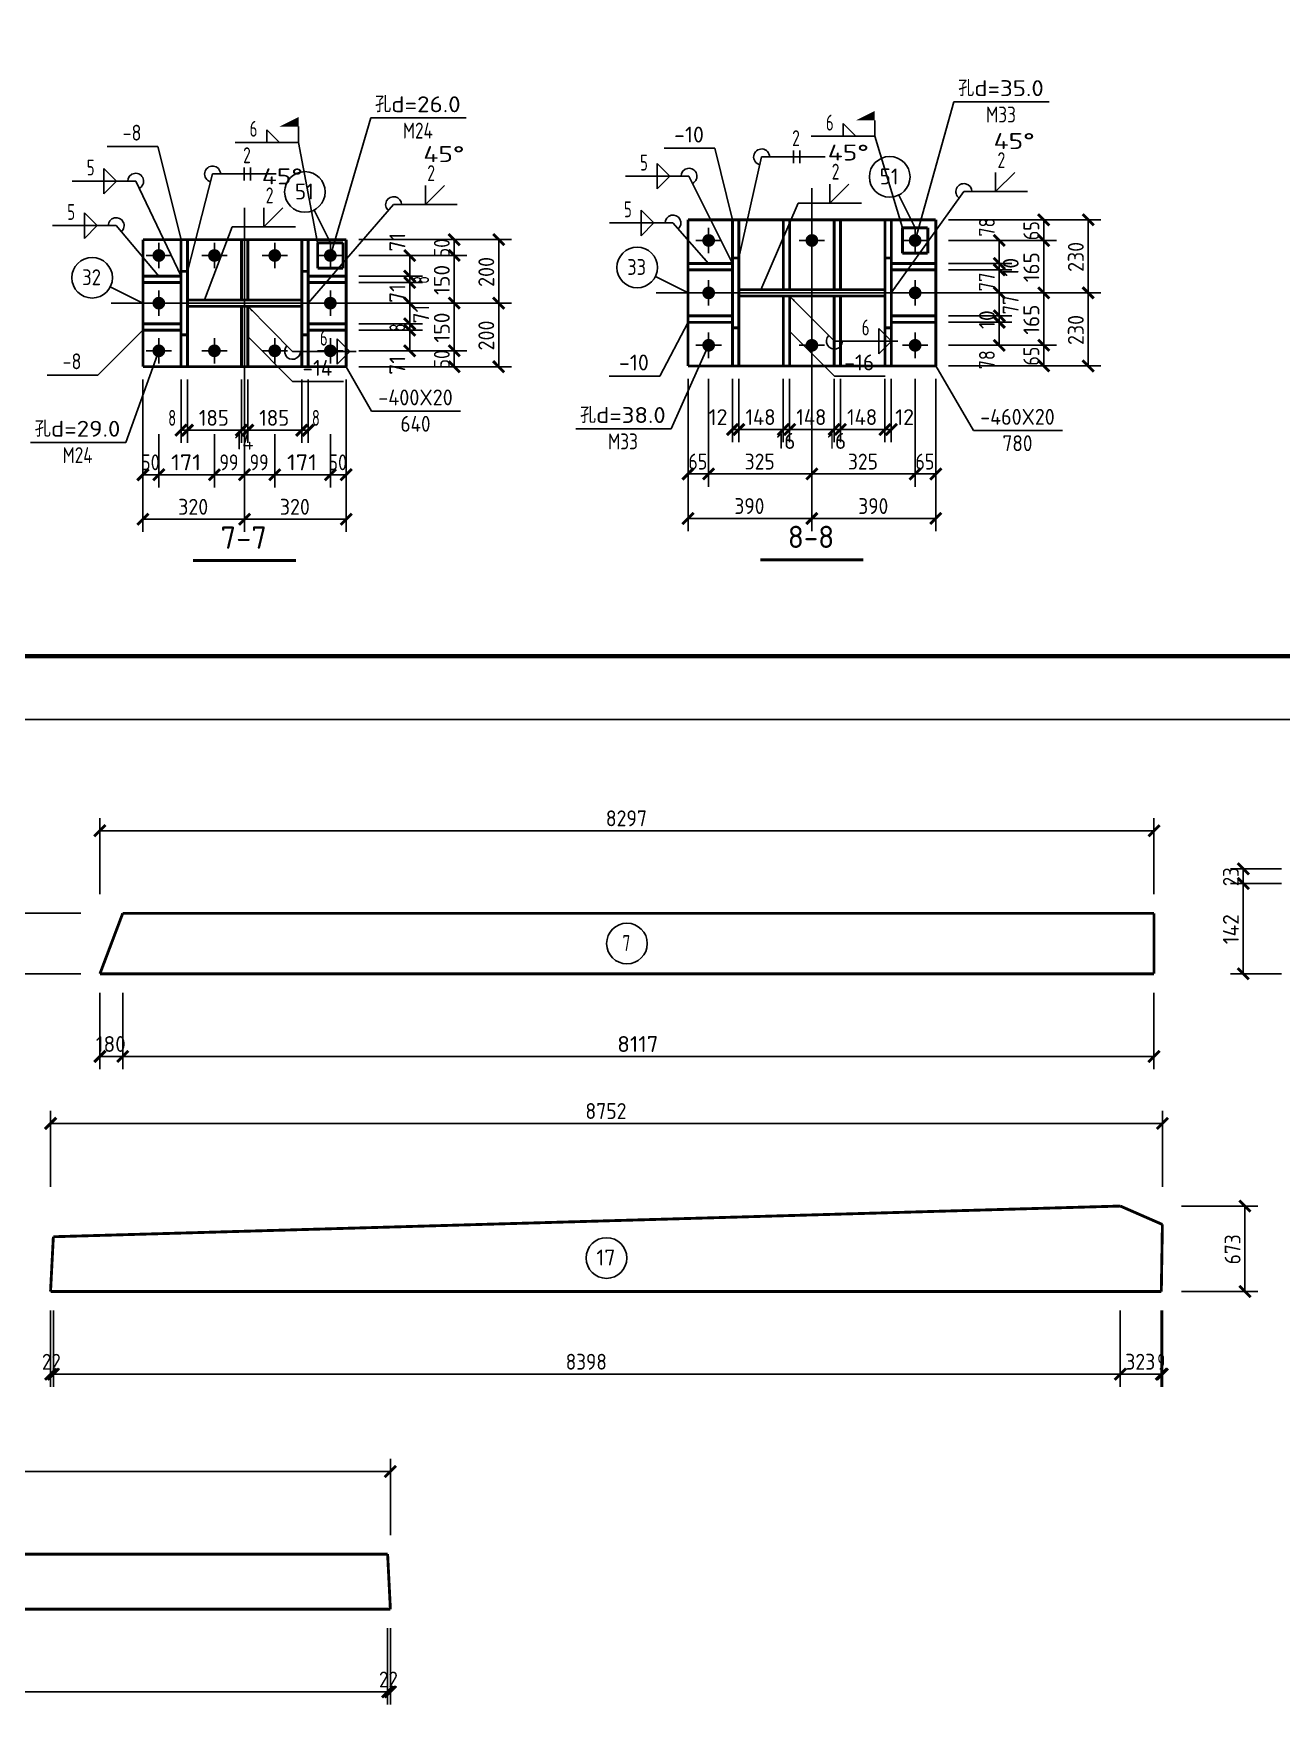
# Model space of a CAD drawing. Extents: x 14207793 to 14719554, y -1675802 to -1228715.
# Drawn here: x 14525326 to 14544975, y -1289793 to -1263494 of the extents above; entities that cross this region are included whole.
import ezdxf
from ezdxf.enums import TextEntityAlignment as Align

# ---------------------------------------------------------------- set-up
doc = ezdxf.new("R2010")
doc.units = 0
doc.header["$LTSCALE"] = 500
doc.header["$MEASUREMENT"] = 0
for name, color, linetype in [('10', 1, 'CONTINUOUS'), ('15', 3, 'CONTINUOUS'), ('20', 2, 'CONTINUOUS'), ('图框外框__细线', 253, 'CONTINUOUS'), ('尺寸标注', 253, 'CONTINUOUS'), ('焊缝标注', 253, 'CONTINUOUS'), ('编号标注', 253, 'CONTINUOUS'), ('螺栓孔标注', 7, 'CONTINUOUS'), ('钢板标注', 253, 'CONTINUOUS')]:
    doc.layers.add(name, color=color, linetype=linetype)
doc.styles.get("Standard").update_dxf_attribs({"font": 'SYSZ.shx', "width": 0.75, "bigfont": 'SYFS.shx'})

msp = doc.modelspace()

# ---------------------------------------------------------------- linework, layer by layer
at = {"layer": '10'}
for p, q in [((14537580.68, -1269226.87), (14537580.68, -1265926.87)), ((14528650.05, -1269238.51), (14528650.05, -1266238.51)), ((14535955.68, -1266951.87), (14535955.68, -1266551.87)), ((14537580.68, -1266951.87), (14537580.68, -1266551.87)), ((14539205.68, -1266951.87), (14539205.68, -1266551.87)), ((14527300.05, -1267188.51), (14527300.05, -1266788.51)), ((14528175.05, -1267188.51), (14528175.05, -1266788.51)), ((14529125.05, -1267188.51), (14529125.05, -1266788.51)), ((14530000.05, -1267188.51), (14530000.05, -1266788.51)), ((14535755.68, -1266751.87), (14536155.68, -1266751.87)), ((14537380.68, -1266751.87), (14537780.68, -1266751.87)), ((14539005.68, -1266751.87), (14539405.68, -1266751.87)), ((14527100.05, -1266988.51), (14527500.05, -1266988.51)), ((14527975.05, -1266988.51), (14528375.05, -1266988.51)), ((14528925.05, -1266988.51), (14529325.05, -1266988.51)), ((14529800.05, -1266988.51), (14530200.05, -1266988.51)), ((14527300.05, -1267938.51), (14527300.05, -1267538.51)), ((14530000.05, -1267938.51), (14530000.05, -1267538.51)), ((14535130.68, -1267576.87), (14540030.68, -1267576.87)), ((14535755.68, -1267576.87), (14536155.68, -1267576.87)), ((14535955.68, -1267776.87), (14535955.68, -1267376.87)), ((14539005.68, -1267576.87), (14539405.68, -1267576.87)), ((14539205.68, -1267776.87), (14539205.68, -1267376.87)), ((14526550.05, -1267738.51), (14530750.05, -1267738.51)), ((14527100.05, -1267738.51), (14527500.05, -1267738.51)), ((14529800.05, -1267738.51), (14530200.05, -1267738.51)), ((14527300.05, -1268688.51), (14527300.05, -1268288.51)), ((14528175.05, -1268688.51), (14528175.05, -1268288.51)), ((14529125.05, -1268688.51), (14529125.05, -1268288.51)), ((14530000.05, -1268688.51), (14530000.05, -1268288.51)), ((14535755.68, -1268401.87), (14536155.68, -1268401.87)), ((14535955.68, -1268601.87), (14535955.68, -1268201.87)), ((14537380.68, -1268401.87), (14537780.68, -1268401.87)), ((14537580.68, -1268601.87), (14537580.68, -1268201.87)), ((14539005.68, -1268401.87), (14539405.68, -1268401.87)), ((14539205.68, -1268601.87), (14539205.68, -1268201.87)), ((14527100.05, -1268488.51), (14527500.05, -1268488.51)), ((14527975.05, -1268488.51), (14528375.05, -1268488.51)), ((14528925.05, -1268488.51), (14529325.05, -1268488.51)), ((14529800.05, -1268488.51), (14530200.05, -1268488.51))]:
    msp.add_line(p, q, dxfattribs=at)
at = {"layer": '10', "const_width": 100}
for points in [[(14536005.68, -1266751.87, 1), (14535905.68, -1266751.87, 1), (14536005.68, -1266751.87, 1)], [(14537630.68, -1266751.87, 1), (14537530.68, -1266751.87, 1), (14537630.68, -1266751.87, 1)], [(14539255.68, -1266751.87, 1), (14539155.68, -1266751.87, 1), (14539255.68, -1266751.87, 1)], [(14527350.05, -1266988.51, 1), (14527250.05, -1266988.51, 1), (14527350.05, -1266988.51, 1)], [(14528225.05, -1266988.51, 1), (14528125.05, -1266988.51, 1), (14528225.05, -1266988.51, 1)], [(14529175.05, -1266988.51, 1), (14529075.05, -1266988.51, 1), (14529175.05, -1266988.51, 1)], [(14530050.05, -1266988.51, 1), (14529950.05, -1266988.51, 1), (14530050.05, -1266988.51, 1)], [(14536005.68, -1267576.87, 1), (14535905.68, -1267576.87, 1), (14536005.68, -1267576.87, 1)], [(14539255.68, -1267576.87, 1), (14539155.68, -1267576.87, 1), (14539255.68, -1267576.87, 1)], [(14527350.05, -1267738.51, 1), (14527250.05, -1267738.51, 1), (14527350.05, -1267738.51, 1)], [(14530050.05, -1267738.51, 1), (14529950.05, -1267738.51, 1), (14530050.05, -1267738.51, 1)], [(14527350.05, -1268488.51, 1), (14527250.05, -1268488.51, 1), (14527350.05, -1268488.51, 1)], [(14528225.05, -1268488.51, 1), (14528125.05, -1268488.51, 1), (14528225.05, -1268488.51, 1)], [(14529175.05, -1268488.51, 1), (14529075.05, -1268488.51, 1), (14529175.05, -1268488.51, 1)], [(14530050.05, -1268488.51, 1), (14529950.05, -1268488.51, 1), (14530050.05, -1268488.51, 1)], [(14536005.68, -1268401.87, 1), (14535905.68, -1268401.87, 1), (14536005.68, -1268401.87, 1)], [(14537630.68, -1268401.87, 1), (14537530.68, -1268401.87, 1), (14537630.68, -1268401.87, 1)], [(14539255.68, -1268401.87, 1), (14539155.68, -1268401.87, 1), (14539255.68, -1268401.87, 1)]]:
    msp.add_lwpolyline(points, format="xyb", dxfattribs=at)
at = {"layer": '10', "color": 3, "const_width": 45}
for points in [[(14536330.68, -1267026.87), (14536330.68, -1268126.87)], [(14536430.68, -1267026.87), (14536330.68, -1267026.87)], [(14536430.68, -1268126.87), (14536430.68, -1267026.87)], [(14538730.68, -1267026.87), (14538730.68, -1268126.87)], [(14538830.68, -1267026.87), (14538730.68, -1267026.87)], [(14538830.68, -1268126.87), (14538830.68, -1267026.87)], [(14527650.05, -1267238.51), (14527650.05, -1268238.51)], [(14527750.05, -1267238.51), (14527650.05, -1267238.51)], [(14527750.05, -1268238.51), (14527750.05, -1267238.51)], [(14529550.05, -1267238.51), (14529550.05, -1268238.51)], [(14529650.05, -1267238.51), (14529550.05, -1267238.51)], [(14529650.05, -1268238.51), (14529650.05, -1267238.51)], [(14536430.68, -1267526.87), (14538730.68, -1267526.87)], [(14536430.68, -1267626.87), (14538730.68, -1267626.87)], [(14527750.05, -1267688.51), (14529550.05, -1267688.51)], [(14527750.05, -1267788.51), (14529550.05, -1267788.51)], [(14536330.68, -1268126.87), (14536430.68, -1268126.87)], [(14538730.68, -1268126.87), (14538830.68, -1268126.87)], [(14527650.05, -1268238.51), (14527750.05, -1268238.51)], [(14529550.05, -1268238.51), (14529650.05, -1268238.51)]]:
    msp.add_lwpolyline(points, dxfattribs=at)
at = {"layer": '10', "const_width": 45}
for points in [[(14527840.05, -1271788.51), (14529460.05, -1271788.51)], [(14536770.68, -1271776.87), (14538390.67, -1271776.87)]]:
    msp.add_lwpolyline(points, dxfattribs=at)
at = {"layer": '15', "const_width": 45}
for points in [[(14526732.2, -1277340.88), (14526372.5, -1278292.88)], [(14542965.98, -1277340.88), (14526732.2, -1277340.88)], [(14542965.98, -1278292.88), (14542965.98, -1277340.88)], [(14526372.5, -1278292.88), (14542965.98, -1278292.88)], [(14542436.1, -1281947.45), (14525639.57, -1282430.56)], [(14543098.5, -1282237.25), (14542436.1, -1281947.45)], [(14543081.43, -1283292.88), (14543098.5, -1282237.25)], [(14525639.57, -1282430.56), (14525595.42, -1283292.88)], [(14525595.42, -1283292.88), (14543081.43, -1283292.88)], [(14530901.88, -1287424.88), (14516035.33, -1287424.88)], [(14530945.28, -1288292.88), (14530901.88, -1287424.88)], [(14516035.33, -1288292.88), (14530945.28, -1288292.88)]]:
    msp.add_lwpolyline(points, dxfattribs=at)
at = {"layer": '20', "const_width": 45}
for points in [[(14535630.68, -1266426.87), (14535630.68, -1268726.87)], [(14539530.68, -1266426.87), (14535630.68, -1266426.87)], [(14536330.68, -1266426.87), (14536330.68, -1267026.87)], [(14536430.68, -1266426.87), (14536330.68, -1266426.87)], [(14536430.68, -1267026.87), (14536430.68, -1266426.87)], [(14537130.68, -1266426.87), (14537130.68, -1267526.87)], [(14537230.68, -1266426.87), (14537130.68, -1266426.87)], [(14537230.68, -1267526.87), (14537230.68, -1266426.87)], [(14537930.68, -1266426.87), (14537930.68, -1267526.87)], [(14538030.68, -1266426.87), (14537930.68, -1266426.87)], [(14538030.68, -1267526.87), (14538030.68, -1266426.87)], [(14538730.68, -1266426.87), (14538730.68, -1267026.87)], [(14538830.68, -1266426.87), (14538730.68, -1266426.87)], [(14538830.68, -1267026.87), (14538830.68, -1266426.87)], [(14539005.68, -1266551.87), (14539005.68, -1266951.87)], [(14539405.68, -1266551.87), (14539005.68, -1266551.87)], [(14539405.68, -1266951.87), (14539405.68, -1266551.87)], [(14539530.68, -1268726.87), (14539530.68, -1266426.87)], [(14527050.05, -1266738.51), (14527050.05, -1268738.51)], [(14530250.05, -1266738.51), (14527050.05, -1266738.51)], [(14527650.05, -1266738.51), (14527650.05, -1267238.51)], [(14527750.05, -1266738.51), (14527650.05, -1266738.51)], [(14527750.05, -1267238.51), (14527750.05, -1266738.51)], [(14528600.05, -1266738.51), (14528600.05, -1267688.51)], [(14528700.05, -1266738.51), (14528600.05, -1266738.51)], [(14528700.05, -1267688.51), (14528700.05, -1266738.51)], [(14529550.05, -1266738.51), (14529550.05, -1267238.51)], [(14529650.05, -1266738.51), (14529550.05, -1266738.51)], [(14529650.05, -1267238.51), (14529650.05, -1266738.51)], [(14529800.05, -1266788.51), (14529800.05, -1267188.51)], [(14530200.05, -1266788.51), (14529800.05, -1266788.51)], [(14530200.05, -1267188.51), (14530200.05, -1266788.51)], [(14530250.05, -1268738.51), (14530250.05, -1266738.51)], [(14535630.68, -1267114.37), (14535630.68, -1267214.37)], [(14536330.68, -1267114.37), (14535630.68, -1267114.37)], [(14536330.68, -1267026.87), (14536430.68, -1267026.87)], [(14536330.68, -1267214.37), (14536330.68, -1267114.37)], [(14538730.68, -1267026.87), (14538830.68, -1267026.87)], [(14538830.68, -1267114.37), (14538830.68, -1267214.37)], [(14539530.68, -1267114.37), (14538830.68, -1267114.37)], [(14539005.68, -1266951.87), (14539405.68, -1266951.87)], [(14539530.68, -1267214.37), (14539530.68, -1267114.37)], [(14527050.05, -1267313.51), (14527050.05, -1267413.51)], [(14527650.05, -1267313.51), (14527050.05, -1267313.51)], [(14527650.05, -1267238.51), (14527750.05, -1267238.51)], [(14527650.05, -1267413.51), (14527650.05, -1267313.51)], [(14529550.05, -1267238.51), (14529650.05, -1267238.51)], [(14529650.05, -1267313.51), (14529650.05, -1267413.51)], [(14530250.05, -1267313.51), (14529650.05, -1267313.51)], [(14529800.05, -1267188.51), (14530200.05, -1267188.51)], [(14530250.05, -1267413.51), (14530250.05, -1267313.51)], [(14535630.68, -1267214.37), (14536330.68, -1267214.37)], [(14538830.68, -1267214.37), (14539530.68, -1267214.37)], [(14527050.05, -1267413.51), (14527650.05, -1267413.51)], [(14529650.05, -1267413.51), (14530250.05, -1267413.51)], [(14537130.68, -1267526.87), (14537230.68, -1267526.87)], [(14537130.68, -1267626.87), (14537130.68, -1268726.87)], [(14537230.68, -1267626.87), (14537130.68, -1267626.87)], [(14537230.68, -1268726.87), (14537230.68, -1267626.87)], [(14537930.68, -1267526.87), (14538030.68, -1267526.87)], [(14537930.68, -1267626.87), (14537930.68, -1268726.87)], [(14538030.68, -1267626.87), (14537930.68, -1267626.87)], [(14538030.68, -1268726.87), (14538030.68, -1267626.87)], [(14528600.05, -1267688.51), (14528700.05, -1267688.51)], [(14528600.05, -1267788.51), (14528600.05, -1268738.51)], [(14528700.05, -1267788.51), (14528600.05, -1267788.51)], [(14528700.05, -1268738.51), (14528700.05, -1267788.51)], [(14527050.05, -1268063.51), (14527050.05, -1268163.51)], [(14527650.05, -1268063.51), (14527050.05, -1268063.51)], [(14527050.05, -1268163.51), (14527650.05, -1268163.51)], [(14527650.05, -1268163.51), (14527650.05, -1268063.51)], [(14529650.05, -1268063.51), (14529650.05, -1268163.51)], [(14530250.05, -1268063.51), (14529650.05, -1268063.51)], [(14529650.05, -1268163.51), (14530250.05, -1268163.51)], [(14530250.05, -1268163.51), (14530250.05, -1268063.51)], [(14535630.68, -1267939.37), (14535630.68, -1268039.37)], [(14536330.68, -1267939.37), (14535630.68, -1267939.37)], [(14535630.68, -1268039.37), (14536330.68, -1268039.37)], [(14536330.68, -1268039.37), (14536330.68, -1267939.37)], [(14536330.68, -1268126.87), (14536330.68, -1268726.87)], [(14536430.68, -1268126.87), (14536330.68, -1268126.87)], [(14536430.68, -1268726.87), (14536430.68, -1268126.87)], [(14538730.68, -1268126.87), (14538730.68, -1268726.87)], [(14538830.68, -1268126.87), (14538730.68, -1268126.87)], [(14538830.68, -1267939.37), (14538830.68, -1268039.37)], [(14539530.68, -1267939.37), (14538830.68, -1267939.37)], [(14538830.68, -1268039.37), (14539530.68, -1268039.37)], [(14538830.68, -1268726.87), (14538830.68, -1268126.87)], [(14539530.68, -1268039.37), (14539530.68, -1267939.37)], [(14527650.05, -1268238.51), (14527650.05, -1268738.51)], [(14527750.05, -1268238.51), (14527650.05, -1268238.51)], [(14527750.05, -1268738.51), (14527750.05, -1268238.51)], [(14529550.05, -1268238.51), (14529550.05, -1268738.51)], [(14529650.05, -1268238.51), (14529550.05, -1268238.51)], [(14529650.05, -1268738.51), (14529650.05, -1268238.51)], [(14527050.05, -1268738.51), (14530250.05, -1268738.51)], [(14527650.05, -1268738.51), (14527750.05, -1268738.51)], [(14528600.05, -1268738.51), (14528700.05, -1268738.51)], [(14529550.05, -1268738.51), (14529650.05, -1268738.51)], [(14535630.68, -1268726.87), (14539530.68, -1268726.87)], [(14536330.68, -1268726.87), (14536430.68, -1268726.87)], [(14537130.68, -1268726.87), (14537230.68, -1268726.87)], [(14537930.68, -1268726.87), (14538030.68, -1268726.87)], [(14538730.68, -1268726.87), (14538830.68, -1268726.87)]]:
    msp.add_lwpolyline(points, dxfattribs=at)
at = {"layer": '图框外框__细线'}
msp.add_lwpolyline([(14472462.5, -1274292.88), (14561562.5, -1274292.88), (14561562.5, -1232292.88), (14472462.5, -1232292.88), (14472462.5, -1274292.88)], dxfattribs=at)
at = {"layer": '图框外框__细线', "const_width": 70}
msp.add_lwpolyline([(14474962.5, -1273292.88), (14560562.5, -1273292.88), (14560562.5, -1233292.88), (14474962.5, -1233292.88), (14474962.5, -1273292.88)], dxfattribs=at)
at = {"layer": '尺寸标注'}
for p, q in [((14539730.68, -1266426.87), (14542130.68, -1266426.87)), ((14539730.68, -1266426.87), (14541430.68, -1266426.87)), ((14541230.68, -1266751.87), (14541230.68, -1266426.87)), ((14541930.68, -1267576.87), (14541930.68, -1266426.87)), ((14530450.05, -1266738.51), (14532850.05, -1266738.51)), ((14530450.05, -1266738.51), (14532150.05, -1266738.51)), ((14531950.05, -1266988.51), (14531950.05, -1266738.51)), ((14532650.05, -1267738.51), (14532650.05, -1266738.51)), ((14539730.68, -1266751.87), (14541430.68, -1266751.87)), ((14539730.68, -1266751.87), (14541430.68, -1266751.87)), ((14539730.68, -1266751.87), (14540730.68, -1266751.87)), ((14540530.68, -1267114.37), (14540530.68, -1266751.87)), ((14541230.68, -1267576.87), (14541230.68, -1266751.87)), ((14530450.05, -1266988.51), (14532150.05, -1266988.51)), ((14530450.05, -1266988.51), (14532150.05, -1266988.51)), ((14530450.05, -1266988.51), (14531450.05, -1266988.51)), ((14531250.05, -1267313.51), (14531250.05, -1266988.51)), ((14531950.05, -1267738.51), (14531950.05, -1266988.51)), ((14530450.05, -1267313.51), (14531450.05, -1267313.51)), ((14530450.05, -1267313.51), (14531450.05, -1267313.51)), ((14531250.05, -1267413.51), (14531250.05, -1267313.51)), ((14539730.68, -1267114.37), (14540730.68, -1267114.37)), ((14539730.68, -1267114.37), (14540730.68, -1267114.37)), ((14539730.68, -1267214.37), (14540730.68, -1267214.37)), ((14539730.68, -1267214.37), (14540730.68, -1267214.37)), ((14540530.68, -1267214.37), (14540530.68, -1267114.37)), ((14540530.68, -1267576.87), (14540530.68, -1267214.37)), ((14530450.05, -1267413.51), (14531450.05, -1267413.51)), ((14530450.05, -1267413.51), (14531450.05, -1267413.51)), ((14531250.05, -1267738.51), (14531250.05, -1267413.51)), ((14539730.68, -1267576.87), (14542130.68, -1267576.87)), ((14539730.68, -1267576.87), (14542130.68, -1267576.87)), ((14539730.68, -1267576.87), (14541430.68, -1267576.87)), ((14539730.68, -1267576.87), (14541430.68, -1267576.87)), ((14539730.68, -1267576.87), (14540730.68, -1267576.87)), ((14539730.68, -1267576.87), (14540730.68, -1267576.87)), ((14540530.68, -1267939.37), (14540530.68, -1267576.87)), ((14541230.68, -1268401.87), (14541230.68, -1267576.87)), ((14541930.68, -1268726.87), (14541930.68, -1267576.87)), ((14530450.05, -1267738.51), (14532850.05, -1267738.51)), ((14530450.05, -1267738.51), (14532850.05, -1267738.51)), ((14530450.05, -1267738.51), (14532150.05, -1267738.51)), ((14530450.05, -1267738.51), (14532150.05, -1267738.51)), ((14530450.05, -1267738.51), (14531450.05, -1267738.51)), ((14530450.05, -1267738.51), (14531450.05, -1267738.51)), ((14531250.05, -1268063.51), (14531250.05, -1267738.51)), ((14531950.05, -1268488.51), (14531950.05, -1267738.51)), ((14532650.05, -1268738.51), (14532650.05, -1267738.51)), ((14530450.05, -1268063.51), (14531450.05, -1268063.51)), ((14530450.05, -1268063.51), (14531450.05, -1268063.51)), ((14531250.05, -1268163.51), (14531250.05, -1268063.51)), ((14539730.68, -1267939.37), (14540730.68, -1267939.37)), ((14539730.68, -1267939.37), (14540730.68, -1267939.37)), ((14539730.68, -1268039.37), (14540730.68, -1268039.37)), ((14539730.68, -1268039.37), (14540730.68, -1268039.37)), ((14540530.68, -1268039.37), (14540530.68, -1267939.37)), ((14540530.68, -1268401.87), (14540530.68, -1268039.37)), ((14530450.05, -1268163.51), (14531450.05, -1268163.51)), ((14530450.05, -1268163.51), (14531450.05, -1268163.51)), ((14531250.05, -1268488.51), (14531250.05, -1268163.51)), ((14539730.68, -1268401.87), (14541430.68, -1268401.87)), ((14539730.68, -1268401.87), (14541430.68, -1268401.87)), ((14539730.68, -1268401.87), (14540730.68, -1268401.87)), ((14541230.68, -1268726.87), (14541230.68, -1268401.87)), ((14530450.05, -1268488.51), (14532150.05, -1268488.51)), ((14530450.05, -1268488.51), (14532150.05, -1268488.51)), ((14530450.05, -1268488.51), (14531450.05, -1268488.51)), ((14531950.05, -1268738.51), (14531950.05, -1268488.51)), ((14530450.05, -1268738.51), (14532850.05, -1268738.51)), ((14530450.05, -1268738.51), (14532150.05, -1268738.51)), ((14535630.68, -1268926.87), (14535630.68, -1271326.87)), ((14535630.68, -1268926.87), (14535630.68, -1270626.87)), ((14535955.68, -1268926.87), (14535955.68, -1270626.87)), ((14535955.68, -1268926.87), (14535955.68, -1270626.87)), ((14536330.68, -1268926.87), (14536330.68, -1269926.87)), ((14536430.68, -1268926.87), (14536430.68, -1269926.87)), ((14536430.68, -1268926.87), (14536430.68, -1269926.87)), ((14537130.68, -1268926.87), (14537130.68, -1269926.87)), ((14537130.68, -1268926.87), (14537130.68, -1269926.87)), ((14537230.68, -1268926.87), (14537230.68, -1269926.87)), ((14537230.68, -1268926.87), (14537230.68, -1269926.87)), ((14537580.68, -1268926.87), (14537580.68, -1271326.87)), ((14537580.68, -1268926.87), (14537580.68, -1271326.87)), ((14537580.68, -1268926.87), (14537580.68, -1270626.87)), ((14537580.68, -1268926.87), (14537580.68, -1270626.87)), ((14537930.68, -1268926.87), (14537930.68, -1269926.87)), ((14537930.68, -1268926.87), (14537930.68, -1269926.87)), ((14538030.68, -1268926.87), (14538030.68, -1269926.87)), ((14538030.68, -1268926.87), (14538030.68, -1269926.87)), ((14538730.68, -1268926.87), (14538730.68, -1269926.87)), ((14538730.68, -1268926.87), (14538730.68, -1269926.87)), ((14538830.68, -1268926.87), (14538830.68, -1269926.87)), ((14539205.68, -1268926.87), (14539205.68, -1270626.87)), ((14539205.68, -1268926.87), (14539205.68, -1270626.87)), ((14539530.68, -1268926.87), (14539530.68, -1271326.87)), ((14539530.68, -1268926.87), (14539530.68, -1270626.87)), ((14539730.68, -1268726.87), (14542130.68, -1268726.87)), ((14539730.68, -1268726.87), (14541430.68, -1268726.87)), ((14527050.05, -1268938.51), (14527050.05, -1271338.51)), ((14527650.05, -1268938.51), (14527650.05, -1269938.51)), ((14527750.05, -1268938.51), (14527750.05, -1269938.51)), ((14527750.05, -1268938.51), (14527750.05, -1269938.51)), ((14528600.05, -1268938.51), (14528600.05, -1269938.51)), ((14528600.05, -1268938.51), (14528600.05, -1269938.51)), ((14528650.05, -1268938.51), (14528650.05, -1271338.51)), ((14528650.05, -1268938.51), (14528650.05, -1271338.51)), ((14528700.05, -1268938.51), (14528700.05, -1269938.51)), ((14528700.05, -1268938.51), (14528700.05, -1269938.51)), ((14529550.05, -1268938.51), (14529550.05, -1269938.51)), ((14529550.05, -1268938.51), (14529550.05, -1269938.51)), ((14529650.05, -1268938.51), (14529650.05, -1269938.51)), ((14530250.05, -1268938.51), (14530250.05, -1271338.51)), ((14527050.05, -1269798.51), (14527050.05, -1270638.51)), ((14527300.05, -1269798.51), (14527300.05, -1270638.51)), ((14527300.05, -1269798.51), (14527300.05, -1270638.51)), ((14527650.05, -1269738.51), (14527750.05, -1269738.51)), ((14527750.05, -1269738.51), (14528600.05, -1269738.51)), ((14528175.05, -1269798.51), (14528175.05, -1270638.51)), ((14528175.05, -1269798.51), (14528175.05, -1270638.51)), ((14528600.05, -1269738.51), (14528700.05, -1269738.51)), ((14528650.05, -1269798.51), (14528650.05, -1270638.51)), ((14528650.05, -1269798.51), (14528650.05, -1270638.51)), ((14528700.05, -1269738.51), (14529550.05, -1269738.51)), ((14529125.05, -1269798.51), (14529125.05, -1270638.51)), ((14529125.05, -1269798.51), (14529125.05, -1270638.51)), ((14529550.05, -1269738.51), (14529650.05, -1269738.51)), ((14530000.05, -1269798.51), (14530000.05, -1270638.51)), ((14530000.05, -1269798.51), (14530000.05, -1270638.51)), ((14530250.05, -1269798.51), (14530250.05, -1270638.51)), ((14536330.68, -1269726.87), (14536430.68, -1269726.87)), ((14536430.68, -1269726.87), (14537130.68, -1269726.87)), ((14537130.68, -1269726.87), (14537230.68, -1269726.87)), ((14537230.68, -1269726.87), (14537930.68, -1269726.87)), ((14537930.68, -1269726.87), (14538030.68, -1269726.87)), ((14538030.68, -1269726.87), (14538730.68, -1269726.87)), ((14538730.68, -1269726.87), (14538830.68, -1269726.87)), ((14527050.05, -1270438.51), (14527300.05, -1270438.51)), ((14527300.05, -1270438.51), (14528175.05, -1270438.51)), ((14528175.05, -1270438.51), (14528650.05, -1270438.51)), ((14528650.05, -1270438.51), (14529125.05, -1270438.51)), ((14529125.05, -1270438.51), (14530000.05, -1270438.51)), ((14530000.05, -1270438.51), (14530250.05, -1270438.51)), ((14535630.68, -1270426.87), (14535955.68, -1270426.87)), ((14535955.68, -1270426.87), (14537580.68, -1270426.87)), ((14537580.68, -1270426.87), (14539205.68, -1270426.87)), ((14539205.68, -1270426.87), (14539530.68, -1270426.87)), ((14527050.05, -1271138.51), (14528650.05, -1271138.51)), ((14528650.05, -1271138.51), (14530250.05, -1271138.51)), ((14535630.68, -1271126.87), (14537580.68, -1271126.87)), ((14537580.68, -1271126.87), (14539530.68, -1271126.87)), ((14526372.5, -1277040.88), (14526372.5, -1275840.88)), ((14542965.98, -1277040.88), (14542965.98, -1275840.88)), ((14526372.5, -1276040.88), (14542965.98, -1276040.88)), ((14544971.28, -1276641.29), (14544171.28, -1276641.29)), ((14544371.28, -1276871.92), (14544371.28, -1276641.29)), ((14544971.28, -1276871.92), (14544171.28, -1276871.92)), ((14544971.28, -1276871.92), (14544171.28, -1276871.92)), ((14544371.28, -1278292.88), (14544371.28, -1276871.92)), ((14526072.5, -1277340.88), (14524872.5, -1277340.88)), ((14526072.5, -1278292.88), (14524872.5, -1278292.88)), ((14544971.28, -1278292.88), (14544171.28, -1278292.88)), ((14526372.5, -1278592.88), (14526372.5, -1279792.88)), ((14526732.2, -1278592.88), (14526732.2, -1279792.88)), ((14526732.2, -1278592.88), (14526732.2, -1279792.88)), ((14542965.98, -1278592.88), (14542965.98, -1279792.88)), ((14526372.5, -1279592.88), (14526732.2, -1279592.88)), ((14526732.2, -1279592.88), (14542965.98, -1279592.88)), ((14525595.42, -1281647.45), (14525595.42, -1280447.45)), ((14543098.5, -1281647.45), (14543098.5, -1280447.45)), ((14525595.42, -1280647.45), (14543098.5, -1280647.45)), ((14543398.5, -1281947.45), (14544598.5, -1281947.45)), ((14544398.5, -1283292.88), (14544398.5, -1281947.45)), ((14543398.5, -1283292.88), (14544598.5, -1283292.88)), ((14525595.42, -1283592.88), (14525595.42, -1284792.88)), ((14525639.57, -1283592.88), (14525639.57, -1284792.88)), ((14525639.57, -1283592.88), (14525639.57, -1284792.88)), ((14542436.1, -1283592.88), (14542436.1, -1284792.88)), ((14542436.1, -1283592.88), (14542436.1, -1284792.88)), ((14543081.43, -1283592.88), (14543081.43, -1284792.88)), ((14543081.43, -1283592.88), (14543081.43, -1284792.88)), ((14543098.5, -1283592.88), (14543098.5, -1284792.88)), ((14525595.42, -1284592.88), (14525639.57, -1284592.88)), ((14525639.57, -1284592.88), (14542436.1, -1284592.88)), ((14542436.1, -1284592.88), (14543081.43, -1284592.88)), ((14543081.43, -1284592.88), (14543098.5, -1284592.88)), ((14530945.28, -1287124.88), (14530945.28, -1285924.88)), ((14516035.33, -1286124.88), (14530945.28, -1286124.88)), ((14530901.88, -1288592.88), (14530901.88, -1289792.88)), ((14530901.88, -1288592.88), (14530901.88, -1289792.88)), ((14530945.28, -1288592.88), (14530945.28, -1289792.88)), ((14516035.33, -1289592.88), (14530901.88, -1289592.88)), ((14530901.88, -1289592.88), (14530945.28, -1289592.88))]:
    msp.add_line(p, q, dxfattribs=at)
at = {"layer": '尺寸标注', "const_width": 45}
for points in [[(14541142.29, -1266338.48), (14541319.06, -1266515.26)], [(14541842.29, -1266338.48), (14542019.06, -1266515.26)], [(14531861.66, -1266650.12), (14532038.43, -1266826.89)], [(14532561.66, -1266650.12), (14532738.43, -1266826.89)], [(14540442.29, -1266663.48), (14540619.06, -1266840.26)], [(14541142.29, -1266663.48), (14541319.06, -1266840.26)], [(14541142.29, -1266663.48), (14541319.06, -1266840.26)], [(14531161.66, -1266900.12), (14531338.43, -1267076.89)], [(14531861.66, -1266900.12), (14532038.43, -1267076.89)], [(14531861.66, -1266900.12), (14532038.43, -1267076.89)], [(14540442.29, -1267025.98), (14540619.06, -1267202.76)], [(14540442.29, -1267025.98), (14540619.06, -1267202.76)], [(14531161.66, -1267225.12), (14531338.43, -1267401.89)], [(14531161.66, -1267225.12), (14531338.43, -1267401.89)], [(14531161.66, -1267325.12), (14531338.43, -1267501.89)], [(14531161.66, -1267325.12), (14531338.43, -1267501.89)], [(14540442.29, -1267125.98), (14540619.06, -1267302.76)], [(14540442.29, -1267125.98), (14540619.06, -1267302.76)], [(14540442.29, -1267488.48), (14540619.06, -1267665.26)], [(14540442.29, -1267488.48), (14540619.06, -1267665.26)], [(14541142.29, -1267488.48), (14541319.06, -1267665.26)], [(14541142.29, -1267488.48), (14541319.06, -1267665.26)], [(14541842.29, -1267488.48), (14542019.06, -1267665.26)], [(14541842.29, -1267488.48), (14542019.06, -1267665.26)], [(14531161.66, -1267650.12), (14531338.43, -1267826.89)], [(14531161.66, -1267650.12), (14531338.43, -1267826.89)], [(14531861.66, -1267650.12), (14532038.43, -1267826.89)], [(14531861.66, -1267650.12), (14532038.43, -1267826.89)], [(14532561.66, -1267650.12), (14532738.43, -1267826.89)], [(14532561.66, -1267650.12), (14532738.43, -1267826.89)], [(14540442.29, -1267850.98), (14540619.06, -1268027.76)], [(14540442.29, -1267850.98), (14540619.06, -1268027.76)], [(14531161.66, -1267975.12), (14531338.43, -1268151.89)], [(14531161.66, -1267975.12), (14531338.43, -1268151.89)], [(14531161.66, -1268075.12), (14531338.43, -1268251.89)], [(14531161.66, -1268075.12), (14531338.43, -1268251.89)], [(14540442.29, -1267950.98), (14540619.06, -1268127.76)], [(14540442.29, -1267950.98), (14540619.06, -1268127.76)], [(14531161.66, -1268400.12), (14531338.43, -1268576.89)], [(14531861.66, -1268400.12), (14532038.43, -1268576.89)], [(14531861.66, -1268400.12), (14532038.43, -1268576.89)], [(14540442.29, -1268313.48), (14540619.06, -1268490.26)], [(14541142.29, -1268313.48), (14541319.06, -1268490.26)], [(14541142.29, -1268313.48), (14541319.06, -1268490.26)], [(14531861.66, -1268650.12), (14532038.43, -1268826.89)], [(14532561.66, -1268650.12), (14532738.43, -1268826.89)], [(14541142.29, -1268638.48), (14541319.06, -1268815.26)], [(14541842.29, -1268638.48), (14542019.06, -1268815.26)], [(14527561.66, -1269826.89), (14527738.43, -1269650.12)], [(14527661.66, -1269826.89), (14527838.43, -1269650.12)], [(14527661.66, -1269826.89), (14527838.43, -1269650.12)], [(14528511.66, -1269826.89), (14528688.43, -1269650.12)], [(14528511.66, -1269826.89), (14528688.43, -1269650.12)], [(14528611.66, -1269826.89), (14528788.43, -1269650.12)], [(14528611.66, -1269826.89), (14528788.43, -1269650.12)], [(14529461.66, -1269826.89), (14529638.43, -1269650.12)], [(14529461.66, -1269826.89), (14529638.43, -1269650.12)], [(14529561.66, -1269826.89), (14529738.43, -1269650.12)], [(14536242.29, -1269815.26), (14536419.06, -1269638.48)], [(14536342.29, -1269815.26), (14536519.06, -1269638.48)], [(14536342.29, -1269815.26), (14536519.06, -1269638.48)], [(14537042.29, -1269815.26), (14537219.06, -1269638.48)], [(14537042.29, -1269815.26), (14537219.06, -1269638.48)], [(14537142.29, -1269815.26), (14537319.06, -1269638.48)], [(14537142.29, -1269815.26), (14537319.06, -1269638.48)], [(14537842.29, -1269815.26), (14538019.06, -1269638.48)], [(14537842.29, -1269815.26), (14538019.06, -1269638.48)], [(14537942.29, -1269815.26), (14538119.06, -1269638.48)], [(14537942.29, -1269815.26), (14538119.06, -1269638.48)], [(14538642.29, -1269815.26), (14538819.06, -1269638.48)], [(14538642.29, -1269815.26), (14538819.06, -1269638.48)], [(14538742.29, -1269815.26), (14538919.06, -1269638.48)], [(14526961.66, -1270526.89), (14527138.43, -1270350.12)], [(14527211.66, -1270526.89), (14527388.43, -1270350.12)], [(14527211.66, -1270526.89), (14527388.43, -1270350.12)], [(14528086.66, -1270526.89), (14528263.43, -1270350.12)], [(14528086.66, -1270526.89), (14528263.43, -1270350.12)], [(14528561.66, -1270526.89), (14528738.43, -1270350.12)], [(14528561.66, -1270526.89), (14528738.43, -1270350.12)], [(14529036.66, -1270526.89), (14529213.43, -1270350.12)], [(14529036.66, -1270526.89), (14529213.43, -1270350.12)], [(14529911.66, -1270526.89), (14530088.43, -1270350.12)], [(14529911.66, -1270526.89), (14530088.43, -1270350.12)], [(14530161.66, -1270526.89), (14530338.43, -1270350.12)], [(14535542.29, -1270515.26), (14535719.06, -1270338.48)], [(14535867.29, -1270515.26), (14536044.06, -1270338.48)], [(14535867.29, -1270515.26), (14536044.06, -1270338.48)], [(14537492.29, -1270515.26), (14537669.06, -1270338.48)], [(14537492.29, -1270515.26), (14537669.06, -1270338.48)], [(14539117.29, -1270515.26), (14539294.06, -1270338.48)], [(14539117.29, -1270515.26), (14539294.06, -1270338.48)], [(14539442.29, -1270515.26), (14539619.06, -1270338.48)], [(14526961.66, -1271226.89), (14527138.43, -1271050.12)], [(14528561.66, -1271226.89), (14528738.43, -1271050.12)], [(14528561.66, -1271226.89), (14528738.43, -1271050.12)], [(14530161.66, -1271226.89), (14530338.43, -1271050.12)], [(14535542.29, -1271215.26), (14535719.06, -1271038.48)], [(14537492.29, -1271215.26), (14537669.06, -1271038.48)], [(14537492.29, -1271215.26), (14537669.06, -1271038.48)], [(14539442.29, -1271215.26), (14539619.06, -1271038.48)], [(14526284.11, -1276129.27), (14526460.88, -1275952.5)], [(14542877.59, -1276129.27), (14543054.36, -1275952.5)], [(14544282.9, -1276552.9), (14544459.67, -1276729.68)], [(14544282.9, -1276783.53), (14544459.67, -1276960.3)], [(14544282.9, -1276783.53), (14544459.67, -1276960.3)], [(14544282.9, -1278204.5), (14544459.67, -1278381.27)], [(14526284.11, -1279681.27), (14526460.88, -1279504.5)], [(14526643.81, -1279681.27), (14526820.59, -1279504.5)], [(14526643.81, -1279681.27), (14526820.59, -1279504.5)], [(14542877.59, -1279681.27), (14543054.36, -1279504.5)], [(14525507.03, -1280735.83), (14525683.81, -1280559.06)], [(14543010.11, -1280735.83), (14543186.88, -1280559.06)], [(14544310.11, -1281859.06), (14544486.88, -1282035.83)], [(14544310.11, -1283204.5), (14544486.88, -1283381.27)], [(14525507.03, -1284681.27), (14525683.81, -1284504.5)], [(14525551.18, -1284681.27), (14525727.95, -1284504.5)], [(14525551.18, -1284681.27), (14525727.95, -1284504.5)], [(14542347.71, -1284681.27), (14542524.48, -1284504.5)], [(14542347.71, -1284681.27), (14542524.48, -1284504.5)], [(14542993.04, -1284681.27), (14543169.82, -1284504.5)], [(14542993.04, -1284681.27), (14543169.82, -1284504.5)], [(14543010.11, -1284681.27), (14543186.88, -1284504.5)], [(14530856.89, -1286213.27), (14531033.67, -1286036.49)], [(14530813.5, -1289681.27), (14530990.27, -1289504.5)], [(14530813.5, -1289681.27), (14530990.27, -1289504.5)], [(14530856.89, -1289681.27), (14531033.67, -1289504.5)]]:
    msp.add_lwpolyline(points, dxfattribs=at)
at = {"layer": '焊缝标注'}
for p, q in [((14529500.04, -1265209.09), (14529500.04, -1264959.09)), ((14538071.2, -1265112.25), (14538071.2, -1264912.25)), ((14538271.2, -1265112.25), (14538071.2, -1264912.25)), ((14538571.2, -1265112.25), (14538571.2, -1264862.25)), ((14529500.04, -1265209.09), (14528500.04, -1265209.09)), ((14529000.04, -1265209.09), (14529000.04, -1265009.09)), ((14529200.04, -1265209.09), (14529000.04, -1265009.09)), ((14529800.05, -1266788.51), (14529500.04, -1265209.09)), ((14538571.2, -1265112.25), (14537571.2, -1265112.25)), ((14539005.68, -1266551.87), (14538571.2, -1265112.25)), ((14536430.68, -1267026.87), (14536789.07, -1265437.08)), ((14536789.07, -1265437.08), (14537789.07, -1265437.08)), ((14537289.07, -1265537.08), (14537289.07, -1265337.08)), ((14537389.07, -1265537.08), (14537389.07, -1265337.08)), ((14526435.69, -1265819.38), (14526435.69, -1265619.38)), ((14526635.69, -1265819.38), (14526435.69, -1265619.38)), ((14527750.05, -1267238.51), (14528145.66, -1265705.8)), ((14528145.66, -1265705.8), (14529145.66, -1265705.8)), ((14528645.66, -1265805.8), (14528645.66, -1265605.8)), ((14528745.66, -1265805.8), (14528745.66, -1265605.8)), ((14535646.17, -1265741.37), (14534646.17, -1265741.37)), ((14535146.17, -1265741.37), (14535146.17, -1265541.37)), ((14535346.17, -1265741.37), (14535146.17, -1265541.37)), ((14535146.17, -1265741.37), (14535146.17, -1265941.37)), ((14535346.17, -1265741.37), (14535146.17, -1265941.37)), ((14536330.68, -1267114.37), (14535646.17, -1265741.37)), ((14540473.16, -1265982.44), (14540773.16, -1265682.44)), ((14540473.16, -1265982.44), (14540473.16, -1265682.44)), ((14526935.69, -1265819.38), (14525935.69, -1265819.38)), ((14526435.69, -1265819.38), (14526435.69, -1266019.38)), ((14526635.69, -1265819.38), (14526435.69, -1266019.38)), ((14527650.05, -1267313.51), (14526935.69, -1265819.38)), ((14531495.83, -1266187.28), (14531795.83, -1265887.28)), ((14531495.83, -1266187.28), (14531495.83, -1265887.28)), ((14537862.13, -1266164.01), (14538162.13, -1265864.01)), ((14537862.13, -1266164.01), (14537862.13, -1265864.01)), ((14538830.68, -1267576.87), (14539973.16, -1265982.44)), ((14539973.16, -1265982.44), (14540973.16, -1265982.44)), ((14528952.54, -1266537.79), (14529252.54, -1266237.79)), ((14528952.54, -1266537.79), (14528952.54, -1266237.79)), ((14529650.05, -1267738.51), (14530995.83, -1266187.28)), ((14530995.83, -1266187.28), (14531995.83, -1266187.28)), ((14534893.68, -1266476.94), (14534893.68, -1266276.94)), ((14535093.68, -1266476.94), (14534893.68, -1266276.94)), ((14536775.68, -1267526.87), (14537362.13, -1266164.01)), ((14537362.13, -1266164.01), (14538362.13, -1266164.01)), ((14526628.61, -1266518.45), (14525628.61, -1266518.45)), ((14526128.61, -1266518.45), (14526128.61, -1266318.45)), ((14526328.61, -1266518.45), (14526128.61, -1266318.45)), ((14526128.61, -1266518.45), (14526128.61, -1266718.45)), ((14526328.61, -1266518.45), (14526128.61, -1266718.45)), ((14527300.05, -1267313.51), (14526628.61, -1266518.45)), ((14528020.05, -1267688.51), (14528452.54, -1266537.79)), ((14528452.54, -1266537.79), (14529452.54, -1266537.79)), ((14535393.68, -1266476.94), (14534393.68, -1266476.94)), ((14534893.68, -1266476.94), (14534893.68, -1266676.94)), ((14535093.68, -1266476.94), (14534893.68, -1266676.94)), ((14535955.68, -1267114.37), (14535393.68, -1266476.94)), ((14528700.05, -1267788.51), (14529405.18, -1268497.58)), ((14537230.68, -1267626.87), (14537935.81, -1268335.94)), ((14538635.81, -1268335.94), (14538635.81, -1268135.94)), ((14538635.81, -1268135.94), (14538835.81, -1268335.94)), ((14530105.18, -1268497.58), (14530105.18, -1268297.58)), ((14530105.18, -1268297.58), (14530305.18, -1268497.58)), ((14537935.81, -1268335.94), (14538935.81, -1268335.94)), ((14538635.81, -1268335.94), (14538635.81, -1268535.94)), ((14538635.81, -1268535.94), (14538835.81, -1268335.94)), ((14529405.18, -1268497.58), (14530405.18, -1268497.58)), ((14530105.18, -1268497.58), (14530105.18, -1268697.58)), ((14530105.18, -1268697.58), (14530305.18, -1268497.58))]:
    msp.add_line(p, q, dxfattribs=at)
for centre, start, end in [((14536789.07, -1265437.08), 0, 257.295967), ((14526935.69, -1265819.38), 295.552916, 180.000005), ((14528145.66, -1265705.8), 0, 255.527), ((14535646.17, -1265741.37), 296.498411, 180.000005), ((14539973.16, -1265982.44), 0, 234.376578), ((14530995.83, -1266187.28), 0, 229.05654), ((14526628.61, -1266518.45), 310.181365, 180.000005), ((14535393.68, -1266476.94), 311.401, 180.000005), ((14537935.81, -1268335.94), 134.840326, 0), ((14529405.18, -1268497.58), 134.840326, 0)]:
    msp.add_arc(centre, 125, start, end, dxfattribs=at)
for points in [[(14538571.2, -1264862.25), (14538271.2, -1264862.25), (14538571.2, -1264712.25)], [(14529500.04, -1264959.09), (14529200.04, -1264959.09), (14529500.04, -1264809.09)], [(14539005.68, -1266551.87), (14538991.14, -1266451.8), (14538962.42, -1266460.47)], [(14529800.05, -1266788.51), (14529796.13, -1266687.46), (14529766.65, -1266693.06)], [(14535955.68, -1267114.37), (14535900.79, -1267029.44), (14535878.29, -1267049.28)], [(14536330.68, -1267114.37), (14536299.48, -1267018.18), (14536272.63, -1267031.57)], [(14536430.68, -1267026.87), (14536467.3, -1266932.62), (14536438.04, -1266926.02)], [(14527300.05, -1267313.51), (14527246.99, -1267227.43), (14527224.07, -1267246.78)], [(14527650.05, -1267313.51), (14527620.45, -1267216.82), (14527593.38, -1267229.76)], [(14527750.05, -1267238.51), (14527789.56, -1267145.43), (14527760.52, -1267137.93)], [(14528020.05, -1267688.51), (14528069.27, -1267600.18), (14528041.19, -1267589.62)], [(14536775.68, -1267526.87), (14536828.98, -1267440.94), (14536801.42, -1267429.08)], [(14538830.68, -1267576.87), (14538901.12, -1267504.32), (14538876.73, -1267486.85)], [(14528700.05, -1267788.51), (14528759.93, -1267869.99), (14528781.2, -1267848.84)], [(14529650.05, -1267738.51), (14529726.91, -1267672.8), (14529704.25, -1267653.14)], [(14537230.68, -1267626.87), (14537290.55, -1267708.35), (14537311.83, -1267687.2)]]:
    msp.add_solid(points, dxfattribs=at)
at = {"layer": '编号标注'}
for p, q in [((14539205.68, -1266551.87), (14538948.79, -1266038.09)), ((14530000.05, -1266788.51), (14529743.16, -1266274.72)), ((14535630.68, -1267576.87), (14535116.9, -1267319.98)), ((14527050.05, -1267738.51), (14526536.27, -1267481.61))]:
    msp.add_line(p, q, dxfattribs=at)
at = {"layer": '编号标注', "const_width": 10}
for points in [[(14539210.68, -1266551.87, 1), (14539200.68, -1266551.87, 1), (14539210.68, -1266551.87, 1)], [(14530005.05, -1266788.51, 1), (14529995.05, -1266788.51, 1), (14530005.05, -1266788.51, 1)], [(14535635.68, -1267576.87, 1), (14535625.68, -1267576.87, 1), (14535635.68, -1267576.87, 1)], [(14527055.05, -1267738.51, 1), (14527045.05, -1267738.51, 1), (14527055.05, -1267738.51, 1)]]:
    msp.add_lwpolyline(points, format="xyb", dxfattribs=at)
at = {"layer": '编号标注'}
for centre in [(14538805.68, -1265751.87), (14529600.05, -1265988.51), (14526250.05, -1267338.51), (14534830.68, -1267176.87), (14534669.24, -1277816.88), (14534346.96, -1282765.07)]:
    msp.add_circle(centre, 320, dxfattribs=at)
at = {"layer": '螺栓孔标注'}
for p, q in [((14539205.68, -1266751.87), (14539816.52, -1264569.9)), ((14539816.52, -1264569.9), (14541316.52, -1264569.9)), ((14530000.05, -1266988.51), (14530636.66, -1264823.54)), ((14530636.66, -1264823.54), (14532136.66, -1264823.54)), ((14535955.68, -1268401.87), (14535365.07, -1269714.45)), ((14527300.05, -1268488.51), (14526780.26, -1269930.11)), ((14535365.07, -1269714.45), (14533865.07, -1269714.45)), ((14526780.26, -1269930.11), (14525280.26, -1269930.11))]:
    msp.add_line(p, q, dxfattribs=at)
at = {"layer": '螺栓孔标注', "const_width": 10}
for points in [[(14539210.68, -1266751.87, 1), (14539200.68, -1266751.87, 1), (14539210.68, -1266751.87, 1)], [(14530005.05, -1266988.51, 1), (14529995.05, -1266988.51, 1), (14530005.05, -1266988.51, 1)], [(14535960.68, -1268401.87, 1), (14535950.68, -1268401.87, 1), (14535960.68, -1268401.87, 1)], [(14527305.05, -1268488.51, 1), (14527295.05, -1268488.51, 1), (14527305.05, -1268488.51, 1)]]:
    msp.add_lwpolyline(points, format="xyb", dxfattribs=at)
at = {"layer": '钢板标注'}
for p, q in [((14527286.36, -1265270.63), (14526486.36, -1265270.63)), ((14527650.05, -1266738.51), (14527286.36, -1265270.63)), ((14536054.59, -1265300.63), (14535254.59, -1265300.63)), ((14536330.68, -1266426.87), (14536054.59, -1265300.63)), ((14535630.68, -1268039.37), (14535187.27, -1268887.21)), ((14527050.05, -1268163.51), (14526341.54, -1268869.2)), ((14528700.05, -1268263.51), (14529405.18, -1268972.58)), ((14537230.68, -1268176.87), (14537935.81, -1268885.94)), ((14526341.54, -1268869.2), (14525541.54, -1268869.2)), ((14530250.05, -1268738.51), (14530649.63, -1269437.05)), ((14535187.27, -1268887.21), (14534387.27, -1268887.21)), ((14537935.81, -1268885.94), (14538735.81, -1268885.94)), ((14539530.68, -1268726.87), (14540126, -1269742.66)), ((14529405.18, -1268972.58), (14530205.18, -1268972.58)), ((14530649.63, -1269437.05), (14532049.63, -1269437.05)), ((14540126, -1269742.66), (14541526, -1269742.66))]:
    msp.add_line(p, q, dxfattribs=at)
at = {"layer": '钢板标注', "const_width": 10}
for points in [[(14536335.68, -1266426.87, 1), (14536325.68, -1266426.87, 1), (14536335.68, -1266426.87, 1)], [(14527655.05, -1266738.51, 1), (14527645.05, -1266738.51, 1), (14527655.05, -1266738.51, 1)], [(14535635.68, -1268039.37, 1), (14535625.68, -1268039.37, 1), (14535635.68, -1268039.37, 1)], [(14527055.05, -1268163.51, 1), (14527045.05, -1268163.51, 1), (14527055.05, -1268163.51, 1)], [(14528705.05, -1268263.51, 1), (14528695.05, -1268263.51, 1), (14528705.05, -1268263.51, 1)], [(14537235.68, -1268176.87, 1), (14537225.68, -1268176.87, 1), (14537235.68, -1268176.87, 1)], [(14530255.05, -1268738.51, 1), (14530245.05, -1268738.51, 1), (14530255.05, -1268738.51, 1)], [(14539535.68, -1268726.87, 1), (14539525.68, -1268726.87, 1), (14539535.68, -1268726.87, 1)]]:
    msp.add_lwpolyline(points, format="xyb", dxfattribs=at)

# ---------------------------------------------------------------- texts
at = {"layer": '10', "width": 0.729004}
for s, p, p2 in [('7-7', (14528272.05, -1271603.01), (14529001.05, -1271603.01)), ('8-8', (14537202.67, -1271591.37), (14537931.68, -1271591.37))]:
    msp.add_text(s, height=350, dxfattribs=at).set_placement(p, p2, align=Align.FIT)
at = {"layer": '尺寸标注'}
for s, width, p, p2 in [('78', 0.735, (14540460.68, -1266690.62), (14540460.68, -1266393.12)), ('65', 0.735, (14541160.68, -1266746.87), (14541160.68, -1266449.37)), ('71', 0.999601, (14531180.05, -1266927.26), (14531180.05, -1266629.76)), ('50', 0.735001, (14531880.05, -1267021.01), (14531880.05, -1266723.51)), ('230', 0.735, (14541860.68, -1267246.87), (14541860.68, -1266774.37)), ('200', 0.735, (14532580.05, -1267483.51), (14532580.05, -1267011.01)), ('10', 0.833001, (14540835.68, -1267321.87), (14540835.68, -1267024.37)), ('165', 0.7938, (14541160.68, -1267409.37), (14541160.68, -1266936.87)), ('8', 0.735001, (14531555.05, -1267433.51), (14531555.05, -1267311.01)), ('150', 0.7938, (14531880.05, -1267608.51), (14531880.05, -1267136.01)), ('77', 0.735001, (14540460.68, -1267553.12), (14540460.68, -1267255.62)), ('71', 0.999601, (14531180.05, -1267733.51), (14531180.05, -1267436.01)), ('71', 0.999601, (14531555.05, -1268058.51), (14531555.05, -1267761.01)), ('10', 0.833001, (14540460.68, -1268146.87), (14540460.68, -1267849.37)), ('77', 0.735001, (14540835.68, -1267915.62), (14540835.68, -1267618.12)), ('165', 0.7938, (14541160.68, -1268234.37), (14541160.68, -1267761.87)), ('8', 0.735001, (14531180.05, -1268183.51), (14531180.05, -1268061.01)), ('150', 0.7938, (14531880.05, -1268358.51), (14531880.05, -1267886.01)), ('200', 0.735, (14532580.05, -1268483.51), (14532580.05, -1268011.01)), ('230', 0.735, (14541860.68, -1268396.87), (14541860.68, -1267924.37)), ('71', 0.999601, (14531180.05, -1268864.76), (14531180.05, -1268567.26)), ('50', 0.735001, (14531880.05, -1268771.01), (14531880.05, -1268473.51)), ('78', 0.735001, (14540460.68, -1268778.12), (14540460.68, -1268480.62)), ('65', 0.735001, (14541160.68, -1268721.87), (14541160.68, -1268424.37)), ('23', 0.735001, (14544301.28, -1276914.1), (14544301.28, -1276616.6)), ('142', 0.7938, (14544301.28, -1277827.4), (14544301.28, -1277354.9)), ('673', 0.735, (14544328.5, -1282865.16), (14544328.5, -1282392.66))]:
    msp.add_text(s, height=250, rotation=90, dxfattribs=dict(at, width=width)).set_placement(p, p2, align=Align.FIT)
for s, width, p, p2 in [('8', 0.735022, (14527448.8, -1269668.51), (14527571.3, -1269668.51)), ('185', 0.793806, (14527930.05, -1269668.51), (14528402.55, -1269668.51)), ('185', 0.793806, (14528880.05, -1269668.51), (14529352.55, -1269668.51)), ('8', 0.735022, (14529711.3, -1269668.51), (14529833.8, -1269668.51)), ('12', 0.83301, (14535954.43, -1269656.87), (14536251.93, -1269656.87)), ('148', 0.793806, (14536535.68, -1269656.87), (14537008.18, -1269656.87)), ('148', 0.793806, (14537335.68, -1269656.87), (14537808.18, -1269656.87)), ('148', 0.793806, (14538135.68, -1269656.87), (14538608.18, -1269656.87)), ('12', 0.83301, (14538891.93, -1269656.87), (14539189.43, -1269656.87)), ('14', 0.806139, (14528492.55, -1270043.51), (14528790.05, -1270043.51)), ('16', 0.861735, (14537023.18, -1270031.87), (14537320.68, -1270031.87)), ('16', 0.861735, (14537823.18, -1270031.87), (14538120.68, -1270031.87)), ('50', 0.735009, (14527017.55, -1270368.51), (14527315.05, -1270368.51)), ('171', 0.968056, (14527492.55, -1270368.51), (14527965.05, -1270368.51)), ('99', 0.757282, (14528255.05, -1270368.51), (14528552.55, -1270368.51)), ('99', 0.757282, (14528730.05, -1270368.51), (14529027.55, -1270368.51)), ('171', 0.968056, (14529317.55, -1270368.51), (14529790.05, -1270368.51)), ('50', 0.735009, (14529967.55, -1270368.51), (14530265.05, -1270368.51)), ('65', 0.735009, (14535635.68, -1270356.87), (14535933.18, -1270356.87)), ('325', 0.735006, (14536523.18, -1270356.87), (14536995.68, -1270356.87)), ('325', 0.735006, (14538148.18, -1270356.87), (14538620.68, -1270356.87)), ('65', 0.735009, (14539210.68, -1270356.87), (14539508.18, -1270356.87)), ('320', 0.735006, (14527605.05, -1271068.51), (14528077.55, -1271068.51)), ('320', 0.735006, (14529205.05, -1271068.51), (14529677.55, -1271068.51)), ('390', 0.735006, (14536360.68, -1271056.87), (14536833.18, -1271056.87)), ('390', 0.735006, (14538310.68, -1271056.87), (14538783.18, -1271056.87)), ('8297', 0.734997, (14534336.74, -1275970.88), (14534984.24, -1275970.88)), ('180', 0.793796, (14526307.35, -1279522.88), (14526779.85, -1279522.88)), ('8117', 0.824088, (14534516.59, -1279522.88), (14535164.09, -1279522.88)), ('8752', 0.734997, (14534014.46, -1280577.44), (14534661.96, -1280577.44)), ('22', 0.735002, (14525459.99, -1284522.88), (14525757.49, -1284522.88)), ('8398', 0.734997, (14533705.34, -1284522.88), (14534352.83, -1284522.88)), ('323', 0.734996, (14542513.76, -1284522.88), (14542986.26, -1284522.88)), ('9', 0.791523, (14543019.97, -1284522.88), (14543142.46, -1284522.88)), ('22', 0.734994, (14530766.08, -1289522.88), (14531063.58, -1289522.88))]:
    msp.add_text(s, height=250, dxfattribs=dict(at, width=width)).set_placement(p, p2, align=Align.FIT)
at = {"layer": '焊缝标注'}
for s, width, p, p2 in [('6', 0.791523, (14528730.05, -1265119.09), (14528852.55, -1265119.09)), ('6', 0.791562, (14537801.2, -1265022.25), (14537923.71, -1265022.25)), ('2', 0.735022, (14537269.07, -1265267.08), (14537391.57, -1265267.08)), ('45°', 1.03011, (14537829.63, -1265494.01), (14538477.13, -1265494.01)), ('45°', 1.03011, (14540440.66, -1265312.44), (14541088.16, -1265312.44)), ('5', 0.734985, (14526165.69, -1265729.38), (14526288.19, -1265729.38)), ('2', 0.734985, (14528625.67, -1265535.8), (14528748.16, -1265535.8)), ('45°', 1.030119, (14531463.32, -1265517.28), (14532110.83, -1265517.28)), ('5', 0.734985, (14534876.17, -1265651.37), (14534998.67, -1265651.37)), ('2', 0.735022, (14540503.16, -1265612.44), (14540625.67, -1265612.44)), ('45°', 1.03011, (14528920.04, -1265867.79), (14529567.54, -1265867.79)), ('2', 0.735022, (14531525.82, -1265817.28), (14531648.33, -1265817.28)), ('2', 0.734985, (14537892.13, -1265794.01), (14538014.63, -1265794.01)), ('2', 0.734985, (14528982.54, -1266167.79), (14529105.04, -1266167.79)), ('5', 0.734985, (14525858.62, -1266428.44), (14525981.11, -1266428.44)), ('5', 0.735022, (14534623.68, -1266386.94), (14534746.19, -1266386.94)), ('6', 0.791562, (14538365.81, -1268245.94), (14538488.31, -1268245.94)), ('6', 0.791562, (14529835.18, -1268407.58), (14529957.69, -1268407.58))]:
    msp.add_text(s, height=250, dxfattribs=dict(at, width=width)).set_placement(p, p2, align=Align.FIT)
at = {"layer": '编号标注'}
for s, width, p, p2 in [('51', 0.999612, (14538648.18, -1265869.37), (14538945.68, -1265869.37)), ('51', 0.999612, (14529442.55, -1266106.01), (14529740.05, -1266106.01)), ('33', 0.735009, (14534673.18, -1267294.37), (14534970.68, -1267294.37)), ('32', 0.735009, (14526092.55, -1267456.01), (14526390.05, -1267456.01)), ('7', 0.734985, (14534599.24, -1277934.38), (14534721.74, -1277934.38)), ('17', 0.832993, (14534189.46, -1282882.56), (14534486.96, -1282882.56))]:
    msp.add_text(s, height=250, dxfattribs=dict(at, width=width)).set_placement(p, p2, align=Align.FIT)
at = {"layer": '螺栓孔标注'}
for s, width, p, p2 in [('孔d=35.0', 0.842186, (14539884.02, -1264479.9), (14541231.52, -1264479.9)), ('孔d=26.0', 0.842186, (14530704.17, -1264733.54), (14532051.67, -1264733.54)), ('M33', 0.684307, (14540321.52, -1264894.9), (14540794.02, -1264894.9)), ('M24', 0.672708, (14531141.67, -1265148.54), (14531614.17, -1265148.54)), ('孔d=38.0', 0.842186, (14533932.58, -1269624.45), (14535280.07, -1269624.45)), ('孔d=29.0', 0.84219, (14525347.76, -1269840.11), (14526695.26, -1269840.11)), ('M33', 0.684307, (14534370.08, -1270039.45), (14534842.57, -1270039.45)), ('M24', 0.672717, (14525785.26, -1270255.11), (14526257.76, -1270255.11))]:
    msp.add_text(s, height=250, dxfattribs=dict(at, width=width)).set_placement(p, p2, align=Align.FIT)
at = {"layer": '钢板标注'}
for s, width, p, p2 in [('-8', 0.624745, (14526728.86, -1265180.63), (14527026.36, -1265180.63)), ('-10', 0.708755, (14535409.59, -1265210.63), (14535882.09, -1265210.63)), ('-8', 0.624751, (14525784.04, -1268779.2), (14526081.54, -1268779.2)), ('-14', 0.696321, (14529560.18, -1268882.58), (14530032.69, -1268882.58)), ('-10', 0.708746, (14534542.27, -1268797.21), (14535014.77, -1268797.21)), ('-16', 0.721642, (14538090.81, -1268795.94), (14538563.31, -1268795.94)), ('-400X20', 0.703499, (14530754.63, -1269347.05), (14531927.13, -1269347.05)), ('-460X20', 0.703499, (14540231, -1269652.66), (14541403.5, -1269652.66)), ('640', 0.734996, (14531104.63, -1269762.05), (14531577.13, -1269762.05)), ('780', 0.734996, (14540581, -1270067.66), (14541053.5, -1270067.66))]:
    msp.add_text(s, height=250, dxfattribs=dict(at, width=width)).set_placement(p, p2, align=Align.FIT)

doc.saveas('drawing.dxf')
